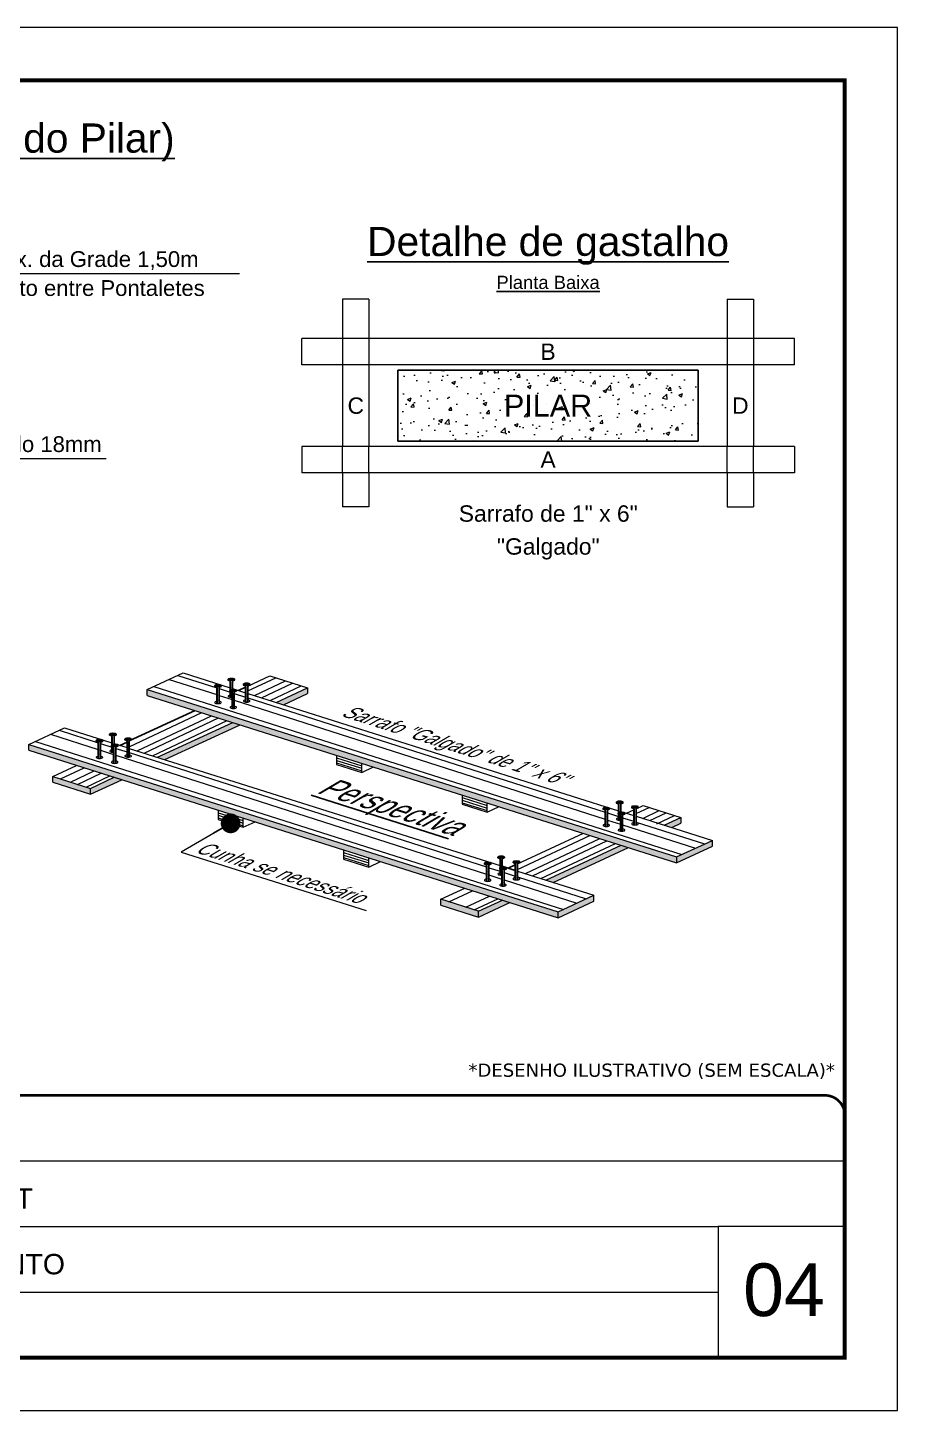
# Model space of a CAD drawing. Header units: millimetres. Extents: x 787 to 8287, y -592 to 17063.
# Drawn here: x 7018 to 7679, y 10894 to 11944 of the extents above; entities that cross this region are included whole.
import ezdxf
from ezdxf.enums import TextEntityAlignment as Align

# ---------------------------------------------------------------- set-up
doc = ezdxf.new("R2010")
doc.units = ezdxf.units.MM
doc.linetypes.add('CONTINUO', pattern=[0])
doc.linetypes.add('DASHED', pattern=[0.75, 0.5, -0.25])
for name, color, linetype, lineweight in [('CARIMBO', 255, 'Continuous', 9), ('CONCRETO', 251, 'Continuous', 25), ('Demarcação 2', 254, 'Continuous', 9), ('Folhas', 255, 'Continuous', 9), ('Hachura', 251, 'Continuous', 9), ('Madeira', 126, 'Continuous', 18), ('SARRAFO DE PRESSAO', 251, 'DASHED', 9)]:
    doc.layers.add(name, color=color, linetype=linetype, lineweight=lineweight)
doc.styles.add('ARIAL', font='arial.ttf')
doc.styles.get("Standard").update_dxf_attribs({"font": 'arial.ttf'})
doc.styles.add('stylellllll', font='verdana.ttf', dxfattribs={"height": 2})
doc.dimstyles.new('3x', dxfattribs={"dimtxt": 10, "dimasz": 5, "dimexe": 7, "dimexo": 5, "dimgap": 4, "dimtad": 1, "dimdec": 4, "dimlfac": 0.333333, "dimdsep": 46, "dimtxsty": 'Standard', "dimblk": 'DOT', "dimcen": 0.09, "dimclrd": 1, "dimclre": 1, "dimclrt": 2, "dimadec": 0, "dimazin": 2, "dimtfac": 1, "dimtdec": 4, "dimtmove": 0, "dimatfit": 3, "dimldrblk": 'DOT', "dimfxl": 0, "dimtolj": 1, "dimtzin": 0, "dimlwd": 9, "dimlwe": 9, "dimarcsym": 0})

# ---------------------------------------------------------------- blocks, each defined once
blk = doc.blocks.new('_Dot')
at = {"color": 0, "linetype": 'ByBlock', "lineweight": -2}
blk.add_line((-0.5, 0), (-1, 0), dxfattribs=at)
at = {"color": 0, "linetype": 'ByBlock', "const_width": 0.5}
blk.add_lwpolyline([(-0.25, 0, 1), (0.25, 0, 1)], format="xyb", close=True, dxfattribs=at)
blk = doc.blocks.new('9999999999')
at = {"color": 30, "linetype": 'CONTINUO'}
for p, q in [((98564.6, 34379.6), (99584, 34379.6)), ((98564.6, 34329.8), (99488, 34329.8)), ((99584, 34329.8), (99488, 34329.8)), ((99488, 34329.8), (99488, 34230.2)), ((98564.6, 34280), (99488, 34280))]:
    blk.add_line(p, q, dxfattribs=at)
at = {"color": 30, "linetype": 'CONTINUO', "const_width": 2}
blk.add_lwpolyline([(99584, 34230.2), (99584, 34414.4, 0.414214), (99569, 34429.4), (98229, 34429.4, 0.414214), (98214, 34414.4), (98214, 34245.2, 0.414214), (98229, 34230.2), (99584, 34230.2)], format="xyb", dxfattribs=at)
at = {"layer": 'Folhas'}
blk.add_lwpolyline([(98139, 34190.2), (99624, 34190.2), (99624, 35240.2), (98139, 35240.2)], close=True, dxfattribs=at)
at = {"layer": 'Folhas', "color": 30, "const_width": 3}
blk.add_lwpolyline([(98214, 34230.2), (99584, 34230.2), (99584, 35200.2), (98214, 35200.2)], close=True, dxfattribs=at)
at = {"color": 7, "linetype": 'Continuous', "ltscale": 5, "style": 'ARIAL'}
for s, height, p in [('NIK SUNSET', 15.48, (98837.7, 34343.3)), ('1° PAVIMENTO', 15.483, (98837.7, 34293.5))]:
    blk.add_text(s, height=height, dxfattribs=at).set_placement(p)

msp = doc.modelspace()

# ---------------------------------------------------------------- hatches: boundary and pattern name
at = {"layer": 'Demarcação 2'}
h = msp.add_hatch(color=256, dxfattribs=at)
h.paths.add_polyline_path([(7037.46, 11375.49), (7037.46, 11371.09), (7066.06, 11362.04), (7066.06, 11366.44)])
h.paths.add_polyline_path([(7089.85, 11373.07), (7084.21, 11374.85), (7066.06, 11366.44), (7066.06, 11362.04)])
h.paths.add_polyline_path([(7179.86, 11414.77), (7174.22, 11416.56), (7117.07, 11390.08), (7122.72, 11388.29)])
h.paths.add_polyline_path([(7230.87, 11442.81), (7207.08, 11431.79), (7212.72, 11430), (7230.87, 11438.41)])
h = msp.add_hatch(color=256, dxfattribs=at)
h.paths.add_polyline_path([(7109.23, 11441.51), (7109.23, 11437.11), (7511.33, 11309.95), (7511.33, 11314.35)])
h.paths.add_polyline_path([(7538.55, 11322.56), (7538.55, 11326.96), (7511.33, 11314.35), (7511.33, 11309.95)])
h = msp.add_hatch(color=256, dxfattribs=at)
h.paths.add_polyline_path([(7019.22, 11399.8), (7019.22, 11395.4), (7421.33, 11268.24), (7421.33, 11272.64)])
h.paths.add_polyline_path([(7448.55, 11280.86), (7448.55, 11285.26), (7421.33, 11272.64), (7421.33, 11268.24)])
h = msp.add_hatch(color=256, dxfattribs=at)
h.paths.add_polyline_path([(7474.78, 11321.51), (7469.14, 11323.3), (7411.99, 11296.82), (7417.64, 11295.03)])
h.paths.add_polyline_path([(7514.5, 11344.32), (7502, 11338.52), (7507.64, 11336.74), (7514.5, 11339.92)])
h.paths.add_polyline_path([(7384.77, 11279.8), (7379.13, 11281.59), (7360.98, 11273.18), (7360.98, 11268.78)])
h.paths.add_polyline_path([(7332.38, 11282.22), (7332.38, 11277.82), (7360.98, 11268.78), (7360.98, 11273.18)])
at = {"layer": 'Hachura'}
h = msp.add_hatch(dxfattribs=at)
h.set_pattern_fill('AR-CONC', color=256, scale=4, style=0)
h.set_pattern_definition([(50, (7583.916, 15983.766), (28.69041, -2.51009), [3, -33]), (355, (7583.916, 15983.766), (-5.55005, 30.08769), [2.4, -26.4]), (100.4514, (7586.307, 15983.556), (23.14038, 27.57758), [2.5496, -28.04568]), (46.1842, (7583.916, 15991.766), (42.68964, -6.62076), [4.5, -49.5]), (96.6356, (7587.474, 15991.214), (37.3865, 38.9647), [3.8244, -42.0685]), (351.1842, (7583.916, 15991.766), (37.3865, 38.96474), [3.6, -39.6]), (21, (7587.916, 15989.766), (23.87628, -16.10476), [3, -33]), (326, (7587.916, 15989.766), (9.73261, 29.006), [2.4, -26.4]), (71.4514, (7589.906, 15988.423), (33.6089, 12.90122), [2.5496, -28.04568]), (37.5, (7583.916, 15983.766), (0.486394, 13.315754), [0, -26.08, 0, -26.8, 0, -26.5]), (7.5, (7583.916, 15983.766), (10.52278, 15.77647), [0, -15.28, 0, -25.48, 0, -10.1]), (327.5, (7574.996, 15983.766), (21.352897, -0.902195), [0, -10, 0, -31.2, 0, -41.4]), (317.5, (7570.996, 15983.766), (23.32745, 4.0042), [0, -13, 0, -20.72, 0, -29.4])])
h.paths.add_polyline_path([(7299.66, 11684.07), (7299.66, 11630.16), (7527.76, 11630.16), (7527.76, 11684.07)])
h.paths.add_polyline_path([(7376.08, 11644.67), (7451.35, 11644.67), (7451.35, 11669.56), (7376.08, 11669.56)], flags=24)
h = msp.add_hatch(dxfattribs=at)
h.set_pattern_fill('ANSI31', color=256, scale=15, angle=117.5, style=0)
h.set_pattern_definition([(162.5, (607.8724, 18338.9423), (-0.56382337, -1.7882193), [])])
h.paths.add_polyline_path([(7272.14, 11385.59), (7253.07, 11391.62), (7253.07, 11384.62), (7272.14, 11378.59)])
h = msp.add_hatch(dxfattribs=at)
h.set_pattern_fill('ANSI31', color=256, scale=15, angle=117.5, style=0)
h.set_pattern_definition([(162.5, (703.2187, 18308.7911), (-0.56382337, -1.7882193), [])])
h.paths.add_polyline_path([(7367.49, 11355.44), (7348.42, 11361.47), (7348.42, 11354.47), (7367.49, 11348.44)])
h = msp.add_hatch(dxfattribs=at)
h.set_pattern_fill('ANSI31', color=256, scale=15, angle=117.5, style=0)
h.set_pattern_definition([(162.5, (517.8659, 18297.2354), (-0.56382337, -1.7882193), [])])
h.paths.add_polyline_path([(7182.13, 11336.88), (7182.13, 11343.88), (7163.07, 11349.91), (7163.07, 11342.91)])
h = msp.add_hatch(dxfattribs=at)
h.set_pattern_fill('ANSI31', color=256, scale=15, angle=117.5, style=0)
h.set_pattern_definition([(162.5, (613.2121, 18267.0842), (-0.56382337, -1.7882193), [])])
h.paths.add_polyline_path([(7277.48, 11313.73), (7258.41, 11319.76), (7258.41, 11312.76), (7277.48, 11306.73)])

# ---------------------------------------------------------------- linework, layer by layer
for p, q in [((7161.27, 11445.04), (7164.83, 11444.08)), ((7162.16, 11445.19), (7165.33, 11444.34)), ((7170.72, 11449.27), (7170.72, 11448.7)), ((7170.75, 11449.27), (7173.34, 11448.58)), ((7170.84, 11448.58), (7172.33, 11448.04)), ((7170.96, 11449.55), (7174.31, 11448.65)), ((7171.49, 11449.77), (7175.04, 11448.81)), ((7172.33, 11448.04), (7172.33, 11441.15)), ((7172.37, 11449.93), (7175.55, 11449.07)), ((7172.58, 11441.28), (7172.58, 11447.49)), ((7175.53, 11448.58), (7174.04, 11448.04)), ((7174.04, 11441.55), (7174.04, 11448.04)), ((7175.65, 11448.7), (7175.65, 11449.27)), ((7182.31, 11445.61), (7182.31, 11445.04)), ((7182.34, 11445.61), (7184.92, 11444.92)), ((7182.55, 11445.89), (7185.9, 11444.99)), ((7183.07, 11446.1), (7186.62, 11445.15)), ((7183.96, 11446.26), (7187.13, 11445.41)), ((7185.63, 11444.15), (7187.55, 11445.04)), ((7187.23, 11445.04), (7187.23, 11445.61)), ((7160.51, 11444.54), (7160.51, 11443.97)), ((7160.54, 11444.54), (7163.13, 11443.85)), ((7160.63, 11443.85), (7162.12, 11443.31)), ((7160.75, 11444.82), (7164.1, 11443.92)), ((7162.12, 11443.31), (7162.12, 11430.87)), ((7162.36, 11430.85), (7162.36, 11442.76)), ((7165.32, 11443.85), (7163.83, 11443.31)), ((7163.83, 11430.87), (7163.83, 11443.31)), ((7165.44, 11443.97), (7165.44, 11444.54)), ((7172.09, 11440.88), (7172.09, 11440.3)), ((7172.13, 11440.88), (7174.71, 11440.18)), ((7172.21, 11440.19), (7173.7, 11439.65)), ((7172.33, 11440.14), (7172.33, 11435.61)), ((7172.34, 11441.16), (7175.69, 11440.26)), ((7172.58, 11435.58), (7172.58, 11440.06)), ((7172.86, 11441.37), (7176.41, 11440.42)), ((7173.7, 11439.65), (7173.7, 11427.21)), ((7173.74, 11441.53), (7176.92, 11440.68)), ((7173.95, 11427.18), (7173.95, 11439.1)), ((7176.9, 11440.19), (7175.41, 11439.65)), ((7175.41, 11427.21), (7175.41, 11439.65)), ((7177.02, 11440.3), (7177.02, 11440.88)), ((7178.47, 11440.83), (7183.91, 11443.35)), ((7182.42, 11444.92), (7183.91, 11444.38)), ((7183.91, 11444.38), (7183.91, 11431.94)), ((7184.16, 11431.92), (7184.16, 11443.83)), ((7187.12, 11444.92), (7185.63, 11444.38)), ((7185.63, 11431.94), (7185.63, 11444.38)), ((7095.62, 11402.44), (7145.61, 11425.6)), ((7070.74, 11403.11), (7074.1, 11402.22)), ((7071.27, 11403.33), (7074.82, 11402.38)), ((7072.15, 11403.49), (7075.33, 11402.64)), ((7080.72, 11407.57), (7080.72, 11406.99)), ((7080.75, 11407.57), (7083.33, 11406.87)), ((7080.83, 11406.88), (7082.32, 11406.33)), ((7080.96, 11407.85), (7084.31, 11406.95)), ((7081.48, 11408.06), (7085.03, 11407.11)), ((7082.32, 11406.33), (7082.32, 11399.45)), ((7082.36, 11408.22), (7085.54, 11407.37)), ((7082.57, 11399.57), (7082.57, 11405.78)), ((7085.52, 11406.88), (7084.03, 11406.33)), ((7084.03, 11399.85), (7084.03, 11406.33)), ((7085.64, 11406.99), (7085.64, 11407.57)), ((7092.3, 11403.9), (7092.3, 11403.33)), ((7092.33, 11403.9), (7094.92, 11403.21)), ((7092.42, 11403.21), (7093.91, 11402.67)), ((7092.54, 11404.18), (7095.89, 11403.28)), ((7093.06, 11404.4), (7096.62, 11403.44)), ((7093.95, 11404.55), (7097.12, 11403.7)), ((7097.11, 11403.21), (7095.62, 11402.67)), ((7097.23, 11403.33), (7097.23, 11403.9)), ((7070.5, 11402.83), (7070.5, 11402.26)), ((7070.54, 11402.83), (7073.12, 11402.14)), ((7070.62, 11402.14), (7072.11, 11401.6)), ((7072.11, 11401.6), (7072.11, 11389.17)), ((7072.36, 11389.14), (7072.36, 11401.05)), ((7075.31, 11402.14), (7073.82, 11401.6)), ((7073.82, 11389.16), (7073.82, 11401.6)), ((7075.43, 11402.26), (7075.43, 11402.83)), ((7082.09, 11399.17), (7082.09, 11398.6)), ((7082.12, 11399.17), (7084.71, 11398.48)), ((7082.21, 11398.48), (7083.7, 11397.94)), ((7082.32, 11398.44), (7082.32, 11393.9)), ((7082.33, 11399.45), (7085.68, 11398.55)), ((7082.57, 11393.87), (7082.57, 11398.35)), ((7082.85, 11399.66), (7086.41, 11398.71)), ((7083.7, 11397.94), (7083.7, 11385.5)), ((7083.74, 11399.82), (7086.91, 11398.97)), ((7083.94, 11385.48), (7083.94, 11397.39)), ((7086.9, 11398.48), (7085.41, 11397.94)), ((7085.41, 11385.5), (7085.41, 11397.94)), ((7087.01, 11398.6), (7087.01, 11399.17)), ((7088.47, 11399.12), (7093.91, 11401.64)), ((7093.91, 11402.67), (7093.91, 11390.24)), ((7094.15, 11390.21), (7094.15, 11402.12)), ((7095.62, 11390.23), (7095.62, 11402.67)), ((7455.43, 11351.28), (7455.43, 11350.71)), ((7455.47, 11351.28), (7458.05, 11350.59)), ((7455.55, 11350.59), (7457.04, 11350.05)), ((7455.67, 11351.56), (7459.02, 11350.66)), ((7456.2, 11351.77), (7459.75, 11350.82)), ((7457.08, 11351.93), (7460.26, 11351.08)), ((7460.24, 11350.59), (7458.75, 11350.05)), ((7460.36, 11350.71), (7460.36, 11351.28)), ((7465.64, 11356.01), (7465.64, 11355.44)), ((7465.68, 11356.01), (7468.26, 11355.32)), ((7465.76, 11355.32), (7467.25, 11354.78)), ((7465.89, 11356.29), (7469.24, 11355.39)), ((7466.41, 11356.5), (7469.96, 11355.55)), ((7467.25, 11354.78), (7467.25, 11347.89)), ((7467.29, 11356.66), (7470.47, 11355.81)), ((7467.5, 11348.01), (7467.5, 11354.23)), ((7470.45, 11355.32), (7468.96, 11354.78)), ((7468.96, 11348.29), (7468.96, 11354.78)), ((7470.57, 11355.44), (7470.57, 11356.01)), ((7477.23, 11352.35), (7477.23, 11351.77)), ((7477.26, 11352.35), (7479.85, 11351.65)), ((7477.35, 11351.66), (7478.84, 11351.11)), ((7477.47, 11352.63), (7480.82, 11351.73)), ((7477.99, 11352.84), (7481.55, 11351.89)), ((7478.84, 11351.11), (7478.84, 11338.68)), ((7478.88, 11353), (7482.05, 11352.15)), ((7479.08, 11338.65), (7479.08, 11350.56)), ((7482.04, 11351.66), (7480.55, 11351.11)), ((7480.55, 11338.68), (7480.55, 11351.11)), ((7482.16, 11351.77), (7482.16, 11352.35)), ((7457.04, 11350.05), (7457.04, 11337.61)), ((7457.29, 11337.58), (7457.29, 11349.5)), ((7458.75, 11337.61), (7458.75, 11350.05)), ((7467.02, 11347.61), (7467.02, 11347.04)), ((7467.05, 11347.61), (7469.64, 11346.92)), ((7467.13, 11346.92), (7468.62, 11346.38)), ((7467.25, 11346.88), (7467.25, 11342.34)), ((7467.26, 11347.89), (7470.61, 11347)), ((7467.5, 11342.32), (7467.5, 11346.79)), ((7467.78, 11348.11), (7471.34, 11347.16)), ((7468.62, 11346.38), (7468.62, 11333.95)), ((7468.67, 11348.27), (7471.84, 11347.42)), ((7468.87, 11333.92), (7468.87, 11345.83)), ((7471.83, 11346.92), (7470.34, 11346.38)), ((7470.34, 11333.94), (7470.34, 11346.38)), ((7471.94, 11347.04), (7471.94, 11347.61)), ((7365.43, 11309.57), (7365.43, 11309)), ((7365.46, 11309.57), (7368.04, 11308.88)), ((7365.54, 11308.88), (7367.03, 11308.34)), ((7365.67, 11309.85), (7369.02, 11308.95)), ((7366.19, 11310.07), (7369.74, 11309.11)), ((7367.08, 11310.22), (7370.25, 11309.37)), ((7370.24, 11308.88), (7368.75, 11308.34)), ((7370.35, 11309), (7370.35, 11309.57)), ((7375.64, 11314.3), (7375.64, 11313.73)), ((7375.67, 11314.3), (7378.26, 11313.61)), ((7375.76, 11313.61), (7377.25, 11313.07)), ((7375.88, 11314.58), (7379.23, 11313.68)), ((7376.4, 11314.8), (7379.96, 11313.84)), ((7377.25, 11313.07), (7377.25, 11306.18)), ((7377.29, 11314.96), (7380.46, 11314.1)), ((7377.49, 11306.31), (7377.49, 11312.52)), ((7380.45, 11313.61), (7378.96, 11313.07)), ((7378.96, 11306.58), (7378.96, 11313.07)), ((7380.56, 11313.73), (7380.56, 11314.3)), ((7387.22, 11310.64), (7387.22, 11310.07)), ((7387.26, 11310.64), (7389.84, 11309.95)), ((7387.34, 11309.95), (7388.83, 11309.41)), ((7387.46, 11310.92), (7390.81, 11310.02)), ((7387.99, 11311.13), (7391.54, 11310.18)), ((7388.83, 11309.41), (7388.83, 11296.97)), ((7388.87, 11311.29), (7392.05, 11310.44)), ((7389.08, 11296.95), (7389.08, 11308.86)), ((7392.03, 11309.95), (7390.54, 11309.41)), ((7390.54, 11296.97), (7390.54, 11309.41)), ((7392.15, 11310.07), (7392.15, 11310.64)), ((7367.03, 11308.34), (7367.03, 11295.91)), ((7367.28, 11295.88), (7367.28, 11307.79)), ((7368.75, 11295.9), (7368.75, 11308.34)), ((7377.01, 11305.91), (7377.01, 11305.34)), ((7377.04, 11305.91), (7379.63, 11305.21)), ((7377.13, 11305.22), (7378.62, 11304.68)), ((7377.25, 11306.19), (7380.6, 11305.29)), ((7377.25, 11305.18), (7377.25, 11300.64)), ((7377.49, 11300.61), (7377.49, 11305.09)), ((7377.77, 11306.4), (7381.33, 11305.45)), ((7378.62, 11304.68), (7378.62, 11292.24)), ((7378.66, 11306.56), (7381.84, 11305.71)), ((7378.86, 11292.21), (7378.86, 11304.13)), ((7378.96, 11307.26), (7388.83, 11304.14)), ((7381.82, 11305.22), (7380.33, 11304.68)), ((7380.33, 11292.24), (7380.33, 11304.68)), ((7381.94, 11305.34), (7381.94, 11305.91)), ((7383.39, 11305.86), (7388.83, 11308.38)), ((7383.39, 11305.86), (7388.83, 11308.38))]:
    msp.add_line(p, q)
at = {"const_width": 0.117}
for points in [[(7163.62, 11438.72, -0.1838798), (7162.38, 11438.72, -0.1838798)], [(7163.62, 11437.78, -0.1838798), (7162.38, 11437.78, -0.1838798)], [(7163.62, 11436.84, -0.1838798), (7162.38, 11436.84, -0.1838798)], [(7163.62, 11435.91, -0.1838798), (7162.38, 11435.91, -0.1838798)], [(7163.62, 11434.97, -0.1838798), (7162.38, 11434.97, -0.1838798)], [(7173.83, 11443.45, -0.1838798), (7172.59, 11443.45, -0.1838798)], [(7173.83, 11442.51, -0.1838798), (7172.59, 11442.51, -0.1838798)], [(7173.26, 11441.46, -0.0982359), (7172.59, 11441.58)], [(7173.68, 11439.65, -0.1605238), (7172.59, 11439.7)], [(7173.7, 11438.72, -0.1633298), (7172.59, 11438.76)], [(7173.7, 11437.78, -0.1633298), (7172.59, 11437.83)], [(7173.7, 11436.84, -0.1633298), (7172.59, 11436.89)], [(7173.83, 11441.58, -0.0257332), (7173.66, 11441.52, -0.0257332)], [(7175.21, 11435.06, -0.1838798), (7173.96, 11435.06, -0.1838798)], [(7185.42, 11439.79, -0.1838798), (7184.18, 11439.79, -0.1838798)], [(7185.42, 11438.85, -0.1838798), (7184.18, 11438.85, -0.1838798)], [(7185.42, 11437.91, -0.1838798), (7184.18, 11437.91, -0.1838798)], [(7185.42, 11436.98, -0.1838798), (7184.18, 11436.98, -0.1838798)], [(7185.42, 11436.04, -0.1838798), (7184.18, 11436.04, -0.1838798)], [(7185.42, 11435.1, -0.1838798), (7184.18, 11435.1, -0.1838798)], [(7163.62, 11434.03, -0.1838798), (7162.38, 11434.03, -0.1838798)], [(7163.62, 11433.09, -0.1838798), (7162.38, 11433.09, -0.1838798)], [(7163.62, 11432.16, -0.1838798), (7162.38, 11432.16, -0.1838798)], [(7175.21, 11434.12, -0.1838798), (7173.96, 11434.12, -0.1838798)], [(7175.21, 11433.18, -0.1838798), (7173.96, 11433.18, -0.1838798)], [(7175.21, 11432.24, -0.1838798), (7173.96, 11432.24, -0.1838798)], [(7175.21, 11431.31, -0.1838798), (7173.96, 11431.31, -0.1838798)], [(7175.21, 11430.37, -0.1838798), (7173.96, 11430.37, -0.1838798)], [(7175.21, 11429.43, -0.1838798), (7173.96, 11429.43, -0.1838798)], [(7175.21, 11428.49, -0.1838798), (7173.96, 11428.49, -0.1838798)], [(7185.42, 11434.16, -0.1838798), (7184.18, 11434.16, -0.1838798)], [(7185.42, 11433.23, -0.1838798), (7184.18, 11433.23, -0.1838798)], [(7073.62, 11397.01, -0.1838798), (7072.37, 11397.01, -0.1838798)], [(7073.62, 11396.08, -0.1838798), (7072.37, 11396.08, -0.1838798)], [(7073.62, 11395.14, -0.1838798), (7072.37, 11395.14, -0.1838798)], [(7073.62, 11394.2, -0.1838798), (7072.37, 11394.2, -0.1838798)], [(7073.62, 11393.26, -0.1838798), (7072.37, 11393.26, -0.1838798)], [(7083.83, 11401.74, -0.1838798), (7082.59, 11401.74, -0.1838798)], [(7083.83, 11400.81, -0.1838798), (7082.59, 11400.81, -0.1838798)], [(7083.26, 11399.76, -0.0982359), (7082.59, 11399.87)], [(7083.68, 11397.94, -0.1605238), (7082.59, 11397.99)], [(7083.7, 11397.01, -0.1633298), (7082.59, 11397.06)], [(7083.7, 11396.08, -0.1633298), (7082.59, 11396.12)], [(7083.7, 11395.14, -0.1633298), (7082.59, 11395.18)], [(7083.83, 11399.87, -0.0257332), (7083.66, 11399.81, -0.0257332)], [(7085.2, 11393.35, -0.1838798), (7083.96, 11393.35, -0.1838798)], [(7095.41, 11398.08, -0.1838798), (7094.17, 11398.08, -0.1838798)], [(7095.41, 11397.14, -0.1838798), (7094.17, 11397.14, -0.1838798)], [(7095.41, 11396.21, -0.1838798), (7094.17, 11396.21, -0.1838798)], [(7095.41, 11395.27, -0.1838798), (7094.17, 11395.27, -0.1838798)], [(7095.41, 11394.33, -0.1838798), (7094.17, 11394.33, -0.1838798)], [(7095.41, 11393.39, -0.1838798), (7094.17, 11393.39, -0.1838798)], [(7095.41, 11392.46, -0.1838798), (7094.17, 11392.46, -0.1838798)], [(7073.62, 11392.33, -0.1838798), (7072.37, 11392.33, -0.1838798)], [(7073.62, 11391.39, -0.1838798), (7072.37, 11391.39, -0.1838798)], [(7073.62, 11390.45, -0.1838798), (7072.37, 11390.45, -0.1838798)], [(7085.2, 11392.41, -0.1838798), (7083.96, 11392.41, -0.1838798)], [(7085.2, 11391.47, -0.1838798), (7083.96, 11391.47, -0.1838798)], [(7085.2, 11390.54, -0.1838798), (7083.96, 11390.54, -0.1838798)], [(7085.2, 11389.6, -0.1838798), (7083.96, 11389.6, -0.1838798)], [(7085.2, 11388.66, -0.1838798), (7083.96, 11388.66, -0.1838798)], [(7085.2, 11387.72, -0.1838798), (7083.96, 11387.72, -0.1838798)], [(7085.2, 11386.79, -0.1838798), (7083.96, 11386.79, -0.1838798)], [(7095.41, 11391.52, -0.1838798), (7094.17, 11391.52, -0.1838798)], [(7458.54, 11345.46, -0.1838798), (7457.3, 11345.46, -0.1838798)], [(7458.54, 11344.52, -0.1838798), (7457.3, 11344.52, -0.1838798)], [(7458.54, 11343.58, -0.1838798), (7457.3, 11343.58, -0.1838798)], [(7458.54, 11342.64, -0.1838798), (7457.3, 11342.64, -0.1838798)], [(7458.54, 11341.71, -0.1838798), (7457.3, 11341.71, -0.1838798)], [(7458.54, 11340.77, -0.1838798), (7457.3, 11340.77, -0.1838798)], [(7468.76, 11350.19, -0.1838798), (7467.51, 11350.19, -0.1838798)], [(7468.76, 11349.25, -0.1838798), (7467.51, 11349.25, -0.1838798)], [(7468.18, 11348.2, -0.0982359), (7467.51, 11348.31)], [(7468.61, 11346.39, -0.1605238), (7467.51, 11346.44)], [(7468.62, 11345.46, -0.1633298), (7467.51, 11345.5)], [(7468.62, 11344.52, -0.1633298), (7467.51, 11344.56)], [(7468.62, 11343.58, -0.1633298), (7467.51, 11343.63)], [(7468.76, 11348.31, -0.0257332), (7468.59, 11348.26, -0.0257332)], [(7470.13, 11341.79, -0.1838798), (7468.89, 11341.79, -0.1838798)], [(7470.13, 11340.86, -0.1838798), (7468.89, 11340.86, -0.1838798)], [(7480.34, 11346.53, -0.1838798), (7479.1, 11346.53, -0.1838798)], [(7480.34, 11345.59, -0.1838798), (7479.1, 11345.59, -0.1838798)], [(7480.34, 11344.65, -0.1838798), (7479.1, 11344.65, -0.1838798)], [(7480.34, 11343.71, -0.1838798), (7479.1, 11343.71, -0.1838798)], [(7480.34, 11342.78, -0.1838798), (7479.1, 11342.78, -0.1838798)], [(7480.34, 11341.84, -0.1838798), (7479.1, 11341.84, -0.1838798)], [(7480.34, 11340.9, -0.1838798), (7479.1, 11340.9, -0.1838798)], [(7480.34, 11339.96, -0.1838798), (7479.1, 11339.96, -0.1838798)], [(7458.54, 11339.83, -0.1838798), (7457.3, 11339.83, -0.1838798)], [(7458.54, 11338.89, -0.1838798), (7457.3, 11338.89, -0.1838798)], [(7470.13, 11339.92, -0.1838798), (7468.89, 11339.92, -0.1838798)], [(7470.13, 11338.98, -0.1838798), (7468.89, 11338.98, -0.1838798)], [(7470.13, 11338.04, -0.1838798), (7468.89, 11338.04, -0.1838798)], [(7470.13, 11337.11, -0.1838798), (7468.89, 11337.11, -0.1838798)], [(7470.13, 11336.17, -0.1838798), (7468.89, 11336.17, -0.1838798)], [(7470.13, 11335.23, -0.1838798), (7468.89, 11335.23, -0.1838798)], [(7378.75, 11308.48, -0.1838798), (7377.51, 11308.48, -0.1838798)], [(7368.54, 11303.75, -0.1838798), (7367.3, 11303.75, -0.1838798)], [(7368.54, 11302.81, -0.1838798), (7367.3, 11302.81, -0.1838798)], [(7368.54, 11301.87, -0.1838798), (7367.3, 11301.87, -0.1838798)], [(7368.54, 11300.94, -0.1838798), (7367.3, 11300.94, -0.1838798)], [(7368.54, 11300, -0.1838798), (7367.3, 11300, -0.1838798)], [(7368.54, 11299.06, -0.1838798), (7367.3, 11299.06, -0.1838798)], [(7368.54, 11298.12, -0.1838798), (7367.3, 11298.12, -0.1838798)], [(7378.75, 11307.54, -0.1838798), (7377.51, 11307.54, -0.1838798)], [(7378.18, 11306.49, -0.0982359), (7377.51, 11306.61)], [(7378.6, 11304.68, -0.1605238), (7377.51, 11304.73)], [(7378.62, 11303.75, -0.1633298), (7377.51, 11303.79)], [(7378.62, 11302.81, -0.1633298), (7377.51, 11302.86)], [(7378.62, 11301.87, -0.1633298), (7377.51, 11301.92)], [(7378.75, 11306.61, -0.0257332), (7378.58, 11306.55, -0.0257332)], [(7380.12, 11300.09, -0.1838798), (7378.88, 11300.09, -0.1838798)], [(7380.12, 11299.15, -0.1838798), (7378.88, 11299.15, -0.1838798)], [(7380.12, 11298.21, -0.1838798), (7378.88, 11298.21, -0.1838798)], [(7390.33, 11304.82, -0.1838798), (7389.09, 11304.82, -0.1838798)], [(7390.33, 11303.88, -0.1838798), (7389.09, 11303.88, -0.1838798)], [(7390.33, 11302.94, -0.1838798), (7389.09, 11302.94, -0.1838798)], [(7390.33, 11302.01, -0.1838798), (7389.09, 11302.01, -0.1838798)], [(7390.33, 11301.07, -0.1838798), (7389.09, 11301.07, -0.1838798)], [(7390.33, 11300.13, -0.1838798), (7389.09, 11300.13, -0.1838798)], [(7390.33, 11299.19, -0.1838798), (7389.09, 11299.19, -0.1838798)], [(7390.33, 11298.26, -0.1838798), (7389.09, 11298.26, -0.1838798)], [(7368.54, 11297.19, -0.1838798), (7367.3, 11297.19, -0.1838798)], [(7380.12, 11297.27, -0.1838798), (7378.88, 11297.27, -0.1838798)], [(7380.12, 11296.34, -0.1838798), (7378.88, 11296.34, -0.1838798)], [(7380.12, 11295.4, -0.1838798), (7378.88, 11295.4, -0.1838798)], [(7380.12, 11294.46, -0.1838798), (7378.88, 11294.46, -0.1838798)], [(7380.12, 11293.52, -0.1838798), (7378.88, 11293.52, -0.1838798)]]:
    msp.add_lwpolyline(points, format="xyb", dxfattribs=at)
for centre, start, end in [((7170.84, 11448.7), 180, 270), ((7175.53, 11448.7), 270, 0), ((7182.42, 11445.04), 180, 270), ((7187.12, 11445.04), 270, 0), ((7160.63, 11443.97), 180, 270), ((7165.32, 11443.97), 270, 0), ((7172.21, 11440.3), 180, 270), ((7176.9, 11440.3), 270, 0), ((7080.83, 11406.99), 180, 270), ((7085.52, 11406.99), 270, 0), ((7092.42, 11403.33), 180, 270), ((7097.11, 11403.33), 270, 0), ((7070.62, 11402.26), 180, 270), ((7075.31, 11402.26), 270, 0), ((7082.21, 11398.6), 180, 270), ((7086.9, 11398.6), 270, 0), ((7455.55, 11350.71), 180, 270), ((7460.24, 11350.71), 270, 0), ((7465.76, 11355.44), 180, 270), ((7470.45, 11355.44), 270, 0), ((7477.35, 11351.77), 180, 270), ((7482.04, 11351.77), 270, 0), ((7467.13, 11347.04), 180, 270), ((7471.83, 11347.04), 270, 0), ((7365.54, 11309), 180, 270), ((7370.24, 11309), 270, 0), ((7375.76, 11313.73), 180, 270), ((7380.45, 11313.73), 270, 0), ((7387.34, 11310.07), 180, 270), ((7392.03, 11310.07), 270, 0), ((7377.13, 11305.34), 180, 270), ((7381.82, 11305.34), 270, 0)]:
    msp.add_arc(centre, 0.117, start, end)
at = {"extrusion": (0, 0, -1)}
for centre in [(7162.99, 11444.54), (7173.2, 11449.27), (7184.79, 11445.61), (7174.57, 11440.88), (7072.98, 11402.83), (7083.2, 11407.57), (7094.78, 11403.9), (7084.57, 11399.17), (7457.91, 11351.28), (7468.12, 11356.01), (7479.71, 11352.35), (7469.5, 11347.61), (7367.91, 11309.57), (7378.12, 11314.3), (7389.7, 11310.64), (7379.49, 11305.91)]:
    msp.add_ellipse(centre, major_axis=(2.45, 0), ratio=0.2835444, start_param=-1.5707963, end_param=4.712389, dxfattribs=at)
at = {"layer": 'CONCRETO'}
for p, q in [((7299.66, 11684.07), (7299.66, 11630.16)), ((7527.76, 11684.07), (7299.66, 11684.07)), ((7527.76, 11684.07), (7527.76, 11630.16)), ((7299.66, 11630.16), (7527.76, 11630.16))]:
    msp.add_line(p, q, dxfattribs=at)
at = {"layer": 'Hachura'}
for p, q in [((7257.66, 11708.07), (7257.66, 11688.07)), ((7277.66, 11708.07), (7277.66, 11688.07)), ((7549.76, 11708.07), (7549.76, 11688.07)), ((7569.76, 11708.07), (7569.76, 11688.07)), ((7257.66, 11606.16), (7257.66, 11626.16)), ((7277.66, 11606.16), (7277.66, 11626.16)), ((7549.76, 11606.16), (7549.76, 11626.16)), ((7569.76, 11606.16), (7569.76, 11626.16)), ((7125.92, 11449.24), (7162.12, 11437.63)), ((7132.49, 11452.29), (7162.12, 11442.81)), ((7185.63, 11440.43), (7206.82, 11450.41)), ((7190.8, 11436.94), (7214.36, 11448.03)), ((7196.14, 11435.25), (7219.7, 11446.34)), ((7114.31, 11443.86), (7515.4, 11316.24)), ((7163.83, 11442.26), (7172.33, 11439.54)), ((7163.83, 11437.08), (7173.7, 11433.91)), ((7175.41, 11438.55), (7183.91, 11435.83)), ((7183.26, 11439.32), (7183.91, 11439.63)), ((7185.63, 11435.29), (7457.04, 11348.42)), ((7202.56, 11433.22), (7226.12, 11444.31)), ((7095.62, 11398.12), (7150.61, 11424.02)), ((7175.41, 11433.36), (7457.04, 11342.97)), ((7101.54, 11394.99), (7158.14, 11421.64)), ((7106.89, 11393.3), (7163.48, 11419.95)), ((7113.29, 11391.27), (7169.9, 11417.92)), ((7035.9, 11407.53), (7072.11, 11395.92)), ((7042.47, 11410.58), (7072.11, 11401.1)), ((7024.3, 11402.16), (7425.39, 11274.53)), ((7073.82, 11400.55), (7082.32, 11397.83)), ((7073.82, 11395.37), (7083.7, 11392.2)), ((7085.41, 11396.85), (7093.91, 11394.13)), ((7095.62, 11393.58), (7367.03, 11306.79)), ((7043.5, 11373.58), (7061.47, 11382.04)), ((7085.41, 11391.65), (7367.03, 11301.3)), ((7051.02, 11371.2), (7068.99, 11379.66)), ((7056.37, 11369.51), (7074.34, 11377.97)), ((7062.76, 11367.49), (7080.74, 11375.95)), ((7480.55, 11347.26), (7490.45, 11351.92)), ((7458.75, 11347.87), (7467.25, 11345.15)), ((7458.75, 11342.42), (7468.62, 11339.25)), ((7470.34, 11344.16), (7478.84, 11341.44)), ((7478.07, 11346.09), (7478.84, 11346.45)), ((7480.55, 11340.89), (7532.64, 11324.22)), ((7485.61, 11343.71), (7497.99, 11349.54)), ((7490.95, 11342.02), (7503.34, 11347.85)), ((7496.36, 11339.51), (7509.76, 11345.82)), ((7390.54, 11304.86), (7445.53, 11330.76)), ((7470.34, 11338.71), (7525.61, 11320.97)), ((7396.47, 11301.73), (7453.06, 11328.38)), ((7401.81, 11300.04), (7458.41, 11326.69)), ((7408.21, 11298.01), (7464.82, 11324.66)), ((7368.75, 11306.23), (7377.25, 11303.51)), ((7368.75, 11300.74), (7378.62, 11297.57)), ((7380.33, 11302.53), (7388.83, 11299.81)), ((7390.54, 11299.26), (7442.74, 11282.57)), ((7338.43, 11280.31), (7356.4, 11288.78)), ((7380.33, 11297.02), (7435.6, 11279.26)), ((7351.29, 11276.25), (7369.26, 11284.71)), ((7357.69, 11274.22), (7375.66, 11282.69))]:
    msp.add_line(p, q, dxfattribs=at)
at = {"layer": 'Madeira', "ltscale": 5}
for p, q in [((7257.66, 11738.07), (7257.66, 11708.07)), ((7277.66, 11738.07), (7257.66, 11738.07)), ((7277.66, 11738.07), (7277.66, 11708.07)), ((7549.76, 11738.07), (7549.76, 11708.07)), ((7549.76, 11738.07), (7569.76, 11738.07)), ((7569.76, 11738.07), (7569.76, 11708.07)), ((7226.66, 11688.07), (7226.66, 11708.07)), ((7600.76, 11708.07), (7226.66, 11708.07)), ((7600.76, 11688.07), (7600.76, 11708.07)), ((7600.76, 11688.07), (7226.66, 11688.07)), ((7277.66, 11688.07), (7277.66, 11626.16)), ((7549.76, 11688.07), (7549.76, 11626.16)), ((7226.66, 11626.16), (7226.66, 11606.16)), ((7600.76, 11626.16), (7226.66, 11626.16)), ((7600.76, 11626.16), (7600.76, 11606.16)), ((7600.76, 11606.16), (7226.66, 11606.16)), ((7257.66, 11606.16), (7257.66, 11580.24)), ((7277.66, 11606.16), (7277.66, 11580.24)), ((7549.76, 11606.16), (7549.76, 11580.24)), ((7569.76, 11606.16), (7569.76, 11580.24)), ((7277.66, 11580.24), (7257.66, 11580.24)), ((7549.76, 11580.24), (7569.76, 11580.24)), ((7109.23, 11441.51), (7136.45, 11454.12)), ((7136.45, 11454.12), (7172.33, 11442.77)), ((7185.63, 11444.15), (7202.27, 11451.86)), ((7202.27, 11451.86), (7230.87, 11442.81)), ((7109.23, 11441.51), (7511.33, 11314.35)), ((7109.23, 11437.11), (7109.23, 11441.51)), ((7109.23, 11437.11), (7511.33, 11309.95)), ((7174.04, 11442.23), (7183.91, 11439.11)), ((7178.47, 11440.83), (7183.91, 11443.35)), ((7185.63, 11438.57), (7467.25, 11349.51)), ((7207.08, 11431.79), (7230.87, 11442.81)), ((7212.72, 11430), (7230.87, 11438.41)), ((7230.87, 11442.81), (7230.87, 11438.41)), ((7095.62, 11402.44), (7145.61, 11425.6)), ((7117.07, 11390.08), (7174.22, 11416.56)), ((7122.72, 11388.29), (7179.86, 11414.77)), ((7019.22, 11399.8), (7046.44, 11412.42)), ((7046.44, 11412.42), (7082.32, 11401.07)), ((7019.22, 11399.8), (7421.33, 11272.64)), ((7019.22, 11395.4), (7019.22, 11399.8)), ((7019.22, 11395.4), (7421.33, 11268.24)), ((7084.03, 11400.53), (7093.91, 11397.4)), ((7088.47, 11399.12), (7093.91, 11401.64)), ((7095.62, 11396.86), (7377.25, 11307.81)), ((7037.46, 11375.49), (7055.6, 11383.9)), ((7253.07, 11391.62), (7253.07, 11384.62)), ((7253.07, 11384.62), (7272.14, 11378.59)), ((7272.14, 11378.59), (7272.14, 11385.59)), ((7272.14, 11378.59), (7281.12, 11382.75)), ((7037.46, 11371.09), (7037.46, 11375.49)), ((7037.46, 11375.49), (7066.06, 11366.44)), ((7066.06, 11366.44), (7084.21, 11374.85)), ((7066.06, 11362.04), (7089.85, 11373.07)), ((7037.46, 11371.09), (7066.06, 11362.04)), ((7066.06, 11362.04), (7066.06, 11366.44)), ((7348.42, 11361.47), (7348.42, 11354.47)), ((7348.42, 11354.47), (7367.49, 11348.44)), ((7367.49, 11348.44), (7367.49, 11355.44)), ((7367.49, 11348.44), (7376.47, 11352.6)), ((7480.55, 11350.88), (7485.9, 11353.36)), ((7485.9, 11353.36), (7514.5, 11344.32)), ((7163.07, 11349.91), (7163.07, 11342.91)), ((7163.07, 11342.91), (7182.13, 11336.88)), ((7182.13, 11336.88), (7182.13, 11343.88)), ((7182.13, 11336.88), (7191.11, 11341.04)), ((7468.96, 11348.97), (7478.84, 11345.85)), ((7473.4, 11347.57), (7478.84, 11350.09)), ((7480.55, 11345.31), (7538.55, 11326.96)), ((7502, 11338.52), (7514.5, 11344.32)), ((7514.5, 11344.32), (7514.5, 11339.92)), ((7390.54, 11309.18), (7440.53, 11332.34)), ((7507.64, 11336.74), (7514.5, 11339.92)), ((7258.41, 11319.76), (7258.41, 11312.76)), ((7411.99, 11296.82), (7469.14, 11323.3)), ((7417.64, 11295.03), (7474.78, 11321.51)), ((7511.33, 11314.35), (7538.55, 11326.96)), ((7511.33, 11309.95), (7538.55, 11322.56)), ((7538.55, 11322.56), (7538.55, 11326.96)), ((7258.41, 11312.76), (7277.48, 11306.73)), ((7277.48, 11306.73), (7277.48, 11313.73)), ((7277.48, 11306.73), (7286.46, 11310.89)), ((7511.33, 11314.35), (7511.33, 11309.95)), ((7390.54, 11303.6), (7448.55, 11285.26)), ((7332.38, 11282.22), (7350.53, 11290.63)), ((7332.38, 11277.82), (7332.38, 11282.22)), ((7360.98, 11273.18), (7332.38, 11282.22)), ((7332.38, 11277.82), (7360.98, 11268.78)), ((7360.98, 11273.18), (7379.13, 11281.59)), ((7360.98, 11268.78), (7384.77, 11279.8)), ((7421.33, 11272.64), (7448.55, 11285.26)), ((7421.33, 11268.24), (7448.55, 11280.86)), ((7448.55, 11280.86), (7448.55, 11285.26)), ((7360.98, 11268.78), (7360.98, 11273.18)), ((7421.33, 11268.24), (7421.33, 11272.64))]:
    msp.add_line(p, q, dxfattribs=at)
at = {"layer": 'Madeira'}
for p, q in [((7257.66, 11688.07), (7257.66, 11626.16)), ((7569.76, 11688.07), (7569.76, 11626.16))]:
    msp.add_line(p, q, dxfattribs=at)
at = {"layer": 'Madeira', "ltscale": 5}
for centre, major_axis, start_param, end_param in [((7173.2, 11436.44), (2.48, 0), 1.93026, 4.9157095), ((7162.99, 11431.7), (2.48, 0), 1.93026, 7.5084591), ((7174.57, 11428.04), (2.48, 0), 1.93026, 7.5084591), ((7184.79, 11432.77), (2.48, 0), 1.93026, 7.5084591), ((7083.2, 11394.73), (2.48, 0), 1.93026, 4.9157095), ((7072.98, 11390), (-2.48, 0), -1.2113327, 4.3668665), ((7084.57, 11386.33), (2.48, 0), 1.93026, 7.5084591), ((7094.78, 11391.06), (-2.48, 0), -1.2113327, 4.3668665), ((7468.12, 11343.17), (2.48, 0), 1.93026, 4.9157095), ((7479.71, 11339.51), (-2.48, 0), -1.2113327, 4.3668665), ((7457.91, 11338.44), (-2.48, 0), -1.2113327, 4.3668665), ((7469.5, 11334.78), (2.48, 0), 1.93026, 7.5084591), ((7378.12, 11301.47), (2.48, 0), 1.93026, 4.9157095), ((7389.7, 11297.8), (2.48, 0), 1.93026, 7.5084591), ((7367.91, 11296.73), (2.48, 0), 1.93026, 7.5084591), ((7379.49, 11293.07), (2.48, 0), 1.93026, 7.5084591)]:
    msp.add_ellipse(centre, major_axis=major_axis, ratio=0.3568773, start_param=start_param, end_param=end_param, dxfattribs=at)

# ---------------------------------------------------------------- block references
at = {"layer": 'SARRAFO DE PRESSAO', "color": 6, "linetype": 'ByBlock'}
msp.add_blockref('9999999999', (-91944.98, -23296.06), dxfattribs=at)

# ---------------------------------------------------------------- texts
at = {"color": 0, "linetype": 'Continuous', "ltscale": 5, "style": 'ARIAL'}
for s, height, p in [('%%UPLANTA (Seção do Pilar)', 22.1184, (6954.95, 11849.24)), ('%%UDetalhe de gastalho', 22.1184, (7413.71, 11770.71)), ('%%UPlanta Baixa', 10, (7413.71, 11745.71))]:
    msp.add_text(s, height=height, dxfattribs=at).set_placement(p, align=Align.CENTER)
for s, p in [('Largura máx. da Grade 1,50m', (6923.69, 11762.4)), ('Compensado 18mm', (6923.69, 11621.88))]:
    msp.add_text(s, height=12, dxfattribs=at).set_placement(p)
msp.add_text('Espaçamento entre Pontaletes', height=12, dxfattribs=at).set_placement((6923.69, 11752.4), align=Align.TOP_LEFT)
for s, height, p in [('B', 12.44, (7413.71, 11698.07)), ('C', 12.44, (7267.66, 11657.11)), ('PILAR', 16.589, (7413.71, 11657.11)), ('D', 12.44, (7559.76, 11657.11)), ('A', 12.44, (7413.71, 11616.16)), ('Sarrafo de 1" x 6"', 12.4416, (7413.85, 11575.17)), ('"Galgado"', 12.442, (7413.85, 11550.17))]:
    msp.add_text(s, height=height, dxfattribs=at).set_placement(p, align=Align.MIDDLE_CENTER)
at = {"style": 'ARIAL', "oblique": 42}
for s, height, p in [('Sarrafo "Galgado" de 1" x 6\'\'', 9.9777, (7339.53, 11395.14)), ('%%UPerspectiva', 15, (7289.4, 11346.72))]:
    msp.add_text(s, height=height, rotation=342.45159, dxfattribs=at).set_placement(p, align=Align.CENTER)
msp.add_text('Cunha se necessário', height=9.9777, rotation=342.45159, dxfattribs=at).set_placement((7144.91, 11318.14))
at = {"style": 'stylellllll'}
msp.add_text('*DESENHO ILUSTRATIVO (SEM ESCALA)*', height=10, dxfattribs=at).set_placement((7631.58, 11147.47), align=Align.RIGHT)
at = {"layer": 'CARIMBO', "style": 'ARIAL'}
msp.add_text('04', height=40, dxfattribs=at).set_placement((7561.86, 10965.71))

# ---------------------------------------------------------------- leaders
for points, override in [([(6758.45, 11505.83), (6903.69, 11757.4), (7179.46, 11757.4)], {"dimgap": 3, "dimtad": 0}), ([(6818.26, 11495.33), (6888.44, 11616.88), (7078.15, 11616.88)], {"dimgap": 3, "dimtad": 0}), ([(7172.6, 11339.9), (7134.91, 11318.14), (7275.42, 11273.7)], {"dimasz": 15, "dimgap": 4, "dimtad": 0})]:
    msp.add_leader(points, dimstyle='3x', override=override)

doc.saveas('drawing.dxf')
